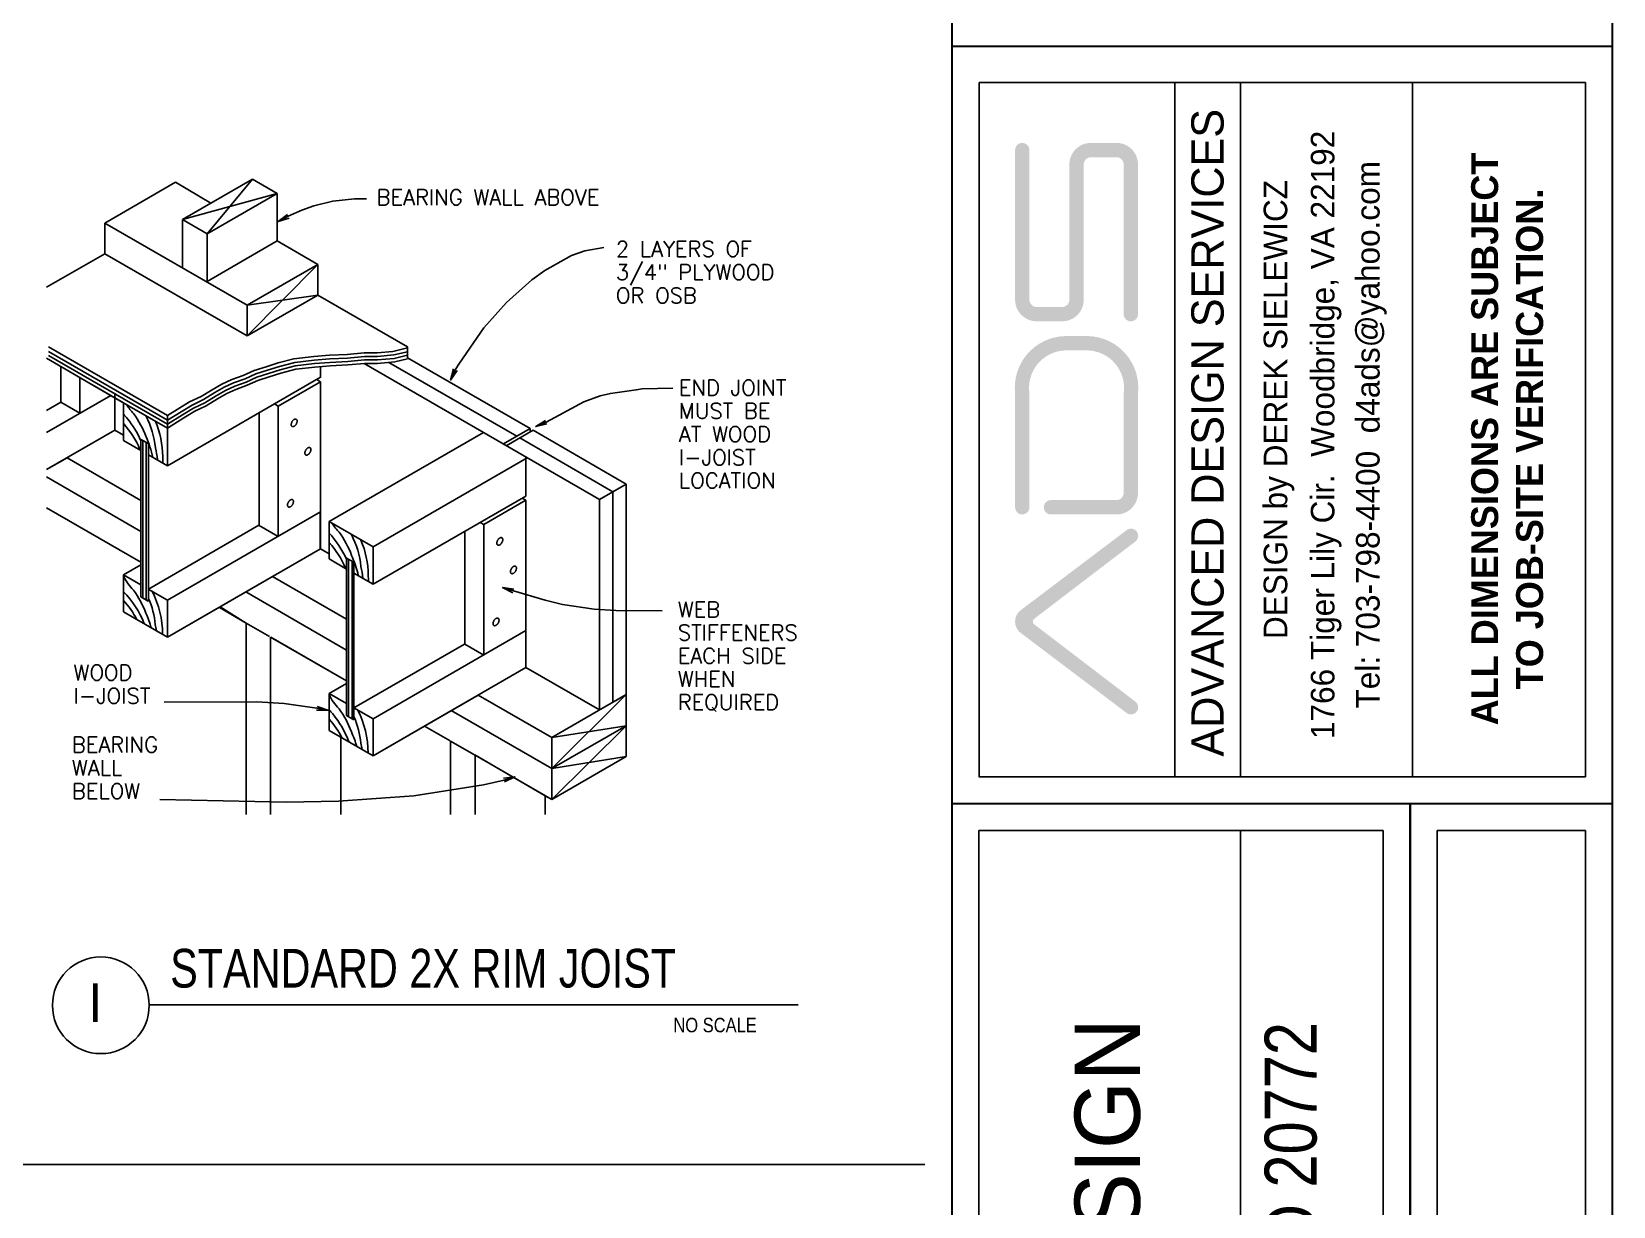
# Model space of a CAD drawing. Header units: inches. Extents: x -1842 to 12195, y -2228 to 2193.
# Drawn here: x 10698.5 to 11066.5, y 930.6 to 1203.9 of the extents above; entities that cross this region are included whole.
import ezdxf
from ezdxf.enums import TextEntityAlignment as Align

# ---------------------------------------------------------------- set-up
doc = ezdxf.new("R2010")
doc.units = ezdxf.units.IN
doc.header["$LTSCALE"] = 6
doc.header["$MEASUREMENT"] = 0
for name, color, linetype in [('N', 3, 'Continuous'), ('R-AGSHEAVY', 1, 'Continuous'), ('R-AGSMEDIUM', 2, 'Continuous'), ('R-AGSPATT', 4, 'Continuous'), ('R-AGSTEXT', 6, 'Continuous'), ('SEC', 7, 'Continuous'), ('TITLE', 7, 'Continuous'), ('Title Block', 7, 'Continuous')]:
    doc.layers.add(name, color=color, linetype=linetype)
doc.styles.add('AGSROMANS', font='romans')
doc.styles.add('BOLD', font='')
doc.styles.add('HS-DESIGN-PLAN', font='GOTHIC.TTF', dxfattribs={"height": 0.09375})
doc.styles.add('HS-DESIGN-TTLB', font='GOTHIC.TTF')
doc.styles.add('NOTES', font='TXT', dxfattribs={"width": 0.75, "height": 5})
doc.styles.get('BOLD').set_extended_font_data('Futura Lt BT')

# ---------------------------------------------------------------- blocks, each defined once
blk = doc.blocks.new('AGSARROW')
for points in [[(-1, 0.17), (0, 0), (-1, -0.17)], [(0, 0), (-1, 0)]]:
    blk.add_lwpolyline(points)

msp = doc.modelspace()

# ---------------------------------------------------------------- hatches: boundary and pattern name
at = {"layer": 'Title Block'}
h = msp.add_hatch(color=256, dxfattribs=at)
h.paths.add_polyline_path([(10955.2120234, 1085.2007088, 0.1912949762), (10955.8800035, 1086.2357146), (10955.8800035, 1086.8827609, 0.1065363828), (10955.6014096, 1087.5283805, 0.1989123674), (10954.5182183, 1088.2051502), (10953.967543, 1088.2051502, 0.1139636446), (10953.2737379, 1087.9177667), (10928.6939646, 1069.3396385, 0.5149988252), (10928.6939646, 1063.9055228), (10953.2737379, 1045.3273946, 0.1139636446), (10953.967543, 1045.0400111), (10954.5182183, 1045.0400111, 0.1989123674), (10955.6014096, 1045.7167808, 0.1065363829), (10955.8800035, 1046.3624004), (10955.8800035, 1047.0094467, 0.1912949762), (10955.2120234, 1048.0444525), (10931.7975955, 1065.9289213, -0.5343557179), (10931.7975955, 1067.31624)])
h.paths.add_polyline_path([(10950.8736529, 1091.5427173, 0.4142135624), (10955.8800035, 1096.5490679), (10955.8800035, 1119.6888045, 0.440849221), (10944.1985187, 1133.0390729), (10938.9761678, 1133.0390729, 0.440849221), (10927.294683, 1119.6888045), (10927.294683, 1093.2115008, 0.4142135624), (10928.9634665, 1091.5427173, 0.4142135624), (10930.6322501, 1093.2115008), (10930.6322501, 1119.6888045, -0.4500136067), (10938.9761678, 1129.7015058), (10944.1985187, 1129.7015058, -0.4500136067), (10952.5424364, 1119.6888045), (10952.5424364, 1096.5490679, -0.4142135624), (10950.8736529, 1094.8802844), (10935.6386007, 1094.8802844, 0.4142135624), (10933.9698172, 1093.2115008, 0.4142135624), (10935.6386007, 1091.5427173)])
h.paths.add_polyline_path([(10939.9185597, 1141.480773, -0.4142135624), (10938.2497762, 1139.8119895), (10932.3010336, 1139.8119895, -0.4142135624), (10930.6322501, 1141.480773), (10930.6322501, 1176.3019944, 0.4142135624), (10928.9634665, 1177.9707779, 0.4142135624), (10927.294683, 1176.3019944), (10927.294683, 1141.480773, 0.4142135624), (10932.3010336, 1136.4744224), (10938.2497762, 1136.4744224, 0.4142135624), (10943.2561268, 1141.480773), (10943.2561268, 1172.9644273, -0.4142135624), (10944.9249104, 1174.6332108), (10950.8736529, 1174.6332108, -0.4142135624), (10952.5424364, 1172.9644273), (10952.5424364, 1138.1432059, 0.4142135624), (10954.21122, 1136.4744224, 0.4142135624), (10955.8800035, 1138.1432059), (10955.8800035, 1172.9644273, 0.4142135624), (10950.8736529, 1177.9707779), (10944.9249104, 1177.9707779, 0.4142135624), (10939.9185597, 1172.9644273)])
h = msp.add_hatch(color=256, dxfattribs=at)
h.paths.add_polyline_path([(10955.2120234, 1085.2007088, 0.1912949762), (10955.8800035, 1086.2357146), (10955.8800035, 1086.8827609, 0.1065363828), (10955.6014096, 1087.5283805, 0.1989123674), (10954.5182183, 1088.2051502), (10953.967543, 1088.2051502, 0.1139636446), (10953.2737379, 1087.9177667), (10928.6939646, 1069.3396385, 0.5149988252), (10928.6939646, 1063.9055228), (10953.2737379, 1045.3273946, 0.1139636446), (10953.967543, 1045.0400111), (10954.5182183, 1045.0400111, 0.1989123674), (10955.6014096, 1045.7167808, 0.1065363829), (10955.8800035, 1046.3624004), (10955.8800035, 1047.0094467, 0.1912949762), (10955.2120234, 1048.0444525), (10931.7975955, 1065.9289213, -0.5343557179), (10931.7975955, 1067.31624)])
h.paths.add_polyline_path([(10950.8736529, 1091.5427173, 0.4142135624), (10955.8800035, 1096.5490679), (10955.8800035, 1119.6888045, 0.440849221), (10944.1985187, 1133.0390729), (10938.9761678, 1133.0390729, 0.440849221), (10927.294683, 1119.6888045), (10927.294683, 1093.2115008, 0.4142135624), (10928.9634665, 1091.5427173, 0.4142135624), (10930.6322501, 1093.2115008), (10930.6322501, 1119.6888045, -0.4500136067), (10938.9761678, 1129.7015058), (10944.1985187, 1129.7015058, -0.4500136067), (10952.5424364, 1119.6888045), (10952.5424364, 1096.5490679, -0.4142135624), (10950.8736529, 1094.8802844), (10935.6386007, 1094.8802844, 0.4142135624), (10933.9698172, 1093.2115008, 0.4142135624), (10935.6386007, 1091.5427173)])
h.paths.add_polyline_path([(10939.9185597, 1141.480773, -0.4142135624), (10938.2497762, 1139.8119895), (10932.3010336, 1139.8119895, -0.4142135624), (10930.6322501, 1141.480773), (10930.6322501, 1176.3019944, 0.4142135624), (10928.9634665, 1177.9707779, 0.4142135624), (10927.294683, 1176.3019944), (10927.294683, 1141.480773, 0.4142135624), (10932.3010336, 1136.4744224), (10938.2497762, 1136.4744224, 0.4142135624), (10943.2561268, 1141.480773), (10943.2561268, 1172.9644273, -0.4142135624), (10944.9249104, 1174.6332108), (10950.8736529, 1174.6332108, -0.4142135624), (10952.5424364, 1172.9644273), (10952.5424364, 1138.1432059, 0.4142135624), (10954.21122, 1136.4744224, 0.4142135624), (10955.8800035, 1138.1432059), (10955.8800035, 1172.9644273, 0.4142135624), (10950.8736529, 1177.9707779), (10944.9249104, 1177.9707779, 0.4142135624), (10939.9185597, 1172.9644273)])

# ---------------------------------------------------------------- linework, layer by layer
msp.add_lwpolyline([(9411.2171747, 1494.6223555, 0.5, 0.5, 0), (10906.2764094, 1494.6223555, 0, 0, 0), (10906.2764094, 368.173134, 0.5, 0.5, 0), (9411.2171747, 368.173134, 0.5, 0.5, 0)], format="xyseb")
at = {"layer": 'R-AGSHEAVY'}
for p, q in [((10715.532632, 1159.3229157), (10731.9627269, 1168.8212356)), ((10731.9627269, 1168.8212356), (10740.2093303, 1163.9721487)), ((10749.8654296, 1169.5470209), (10755.6296371, 1166.2336535)), ((10755.6296371, 1166.2336535), (10755.6296371, 1155.1680581)), ((10715.532632, 1152.2018054), (10715.532632, 1159.3229157)), ((10701.9741221, 1144.3759471), (10715.532632, 1152.2018054)), ((10755.6296371, 1155.1680581), (10765.0964012, 1149.6878536)), ((10765.0964012, 1149.6878536), (10765.0964012, 1142.5667433)), ((10765.0964012, 1142.5667433), (10785.9127635, 1130.5229157)), ((10785.9127635, 1130.5229157), (10785.9127635, 1127.9984453)), ((10785.9127635, 1127.9984453), (10814.4497978, 1111.5367944)), ((10730.0798928, 1102.8799646), (10765.6749256, 1123.4438799)), ((10712.5032675, 1121.7819369), (10719.8978621, 1117.5008558)), ((10719.8978621, 1117.5008558), (10719.8978621, 1108.7809142)), ((10719.8978621, 1108.7809142), (10723.9370147, 1106.4352605)), ((10803.6050936, 1110.6216739), (10767.7155392, 1089.9104979)), ((10815.1545458, 1111.126568), (10836.8334355, 1098.6199208)), ((10706.7706159, 1104.7312429), (10701.9741221, 1101.9753627)), ((10723.9370147, 1106.4352605), (10723.9370147, 1075.1528646)), ((10725.6620695, 1105.4465096), (10730.0798928, 1102.8799646)), ((10836.8334355, 1098.6199208), (10836.8334355, 1035.2451947)), ((10723.9370147, 1080.4226966), (10701.9741221, 1093.0976418)), ((10813.5031214, 1095.8219661), (10777.9291258, 1075.2896067)), ((10767.7155392, 1089.9104979), (10767.7155392, 1081.1800377)), ((10723.9370147, 1079.8231348), (10719.8978621, 1077.4879997)), ((10767.7155392, 1081.1800377), (10771.7546919, 1078.8343839)), ((10771.7546919, 1078.8343839), (10771.7546919, 1047.5414694)), ((10719.8978621, 1077.4879997), (10719.8978621, 1068.8732444)), ((10730.0798928, 1063.0038507), (10754.5672558, 1077.1198478)), ((10777.9291258, 1075.2896067), (10773.4797467, 1077.845633)), ((10719.8978621, 1068.8732444), (10730.0798928, 1063.0038507)), ((10742.3340929, 1070.0618492), (10748.4243778, 1066.2856622)), ((10748.4243778, 1066.2856622), (10748.4243778, 1021.7603153)), ((10754.1149548, 1063.0038507), (10771.7546919, 1052.8113014)), ((10771.7546919, 1052.2222583), (10767.7155392, 1049.8871231)), ((10767.7155392, 1049.8871231), (10767.7155392, 1041.2723678)), ((10777.9291258, 1035.3819369), (10802.3954516, 1049.5189712)), ((10767.7155392, 1041.2723678), (10777.9291258, 1035.3819369)), ((10819.4987386, 1025.2419807), (10801.6801849, 1035.5291977)), ((10801.6801849, 1035.5291977), (10801.6801849, 1021.7603153)), ((10836.8334355, 1035.2451947), (10819.4987386, 1025.2419807))]:
    msp.add_line(p, q, dxfattribs=at)
for points in [[(10733.5931141, 1148.8568821), (10733.5931141, 1160.1538872), (10749.8654296, 1169.5470209)], [(10785.9127635, 1127.7670355), (10782.967548, 1127.0412502), (10779.0020257, 1126.6836169), (10775.9831798, 1126.6730983), (10772.0807693, 1126.315465), (10767.946949, 1126.1156111), (10764.3811345, 1125.8421268), (10759.9633113, 1125.3372327), (10756.5132017, 1124.4221122), (10753.7888774, 1123.5280289), (10751.1487021, 1122.7286133), (10748.6768248, 1121.5926016), (10746.0050936, 1120.6143693), (10743.880331, 1119.6676929), (10741.7766057, 1118.4475322), (10739.1048745, 1116.8066264), (10736.4541806, 1115.5443912), (10733.9402288, 1113.9981531), (10730.0798928, 1111.6314621)]]:
    msp.add_lwpolyline(points, dxfattribs=at)
at = {"layer": 'R-AGSMEDIUM'}
for p, q in [((10731.9627269, 1168.8212356), (10715.532632, 1159.3229157)), ((10740.2093303, 1163.9721487), (10731.9627269, 1168.8212356)), ((10733.5931141, 1160.1538872), (10749.8654296, 1169.5470209)), ((10739.3468029, 1156.8405198), (10749.8654296, 1169.5470209)), ((10755.6296371, 1166.2336535), (10749.8654296, 1169.5470209)), ((10755.6296371, 1166.2336535), (10733.5931141, 1160.1538872)), ((10739.3468029, 1156.8405198), (10755.6296371, 1166.2336535)), ((10755.6296371, 1166.2336535), (10755.6296371, 1155.1680581)), ((10748.6663062, 1140.2000523), (10715.532632, 1159.3229157)), ((10715.532632, 1159.3229157), (10715.532632, 1152.2018054)), ((10739.3468029, 1156.8405198), (10733.5931141, 1160.1538872)), ((10733.5931141, 1160.1538872), (10733.5931141, 1148.8568821)), ((10739.3468029, 1156.8405198), (10739.3468029, 1145.7538872)), ((10701.9741221, 1144.3759471), (10715.532632, 1152.2018054)), ((10748.6663062, 1133.0684234), (10715.532632, 1152.2018054)), ((10739.3468029, 1145.7538872), (10755.6296371, 1155.1680581)), ((10765.0964012, 1149.6878536), (10755.6296371, 1155.1680581)), ((10765.0964012, 1149.6878536), (10748.6663062, 1133.0684234)), ((10748.6663062, 1140.2000523), (10765.0964012, 1149.6878536)), ((10765.0964012, 1149.6878536), (10765.0964012, 1142.5667433)), ((10748.6663062, 1133.0684234), (10765.0964012, 1142.5667433)), ((10748.6663062, 1140.2000523), (10765.0964012, 1142.5667433)), ((10785.9127635, 1130.5229157), (10765.0964012, 1142.5667433)), ((10748.6663062, 1140.2000523), (10748.6663062, 1133.0684234)), ((10730.0798928, 1114.5451217), (10702.4264231, 1130.5018784)), ((10785.9127635, 1130.5229157), (10785.9127635, 1127.9984453)), ((10717.0157583, 1119.1733174), (10701.9741221, 1127.8617031)), ((10730.0798928, 1113.4617031), (10702.4264231, 1129.4394971)), ((10730.0798928, 1112.5150267), (10702.4264231, 1128.4928207)), ((10765.6749256, 1126.0314621), (10765.6749256, 1123.4228426)), ((10830.6064085, 1095.0330691), (10775.8359191, 1126.6520611)), ((10811.3468029, 1109.7381093), (10781.5685706, 1126.9150267)), ((10814.4497978, 1111.5367944), (10785.9127635, 1127.9984453)), ((10705.2874895, 1125.9052386), (10705.2874895, 1117.6481166)), ((10709.7158314, 1123.412324), (10709.7158314, 1115.0920903)), ((10730.0798928, 1102.8799646), (10765.6749256, 1123.4438799)), ((10755.8505283, 1116.7540333), (10765.6749256, 1122.4235731)), ((10765.6749256, 1122.4235731), (10764.8229169, 1122.9179486)), ((10765.6749256, 1124.9270063), (10765.6749256, 1123.412324)), ((10765.6749256, 1122.4235731), (10765.6749256, 1092.1299281)), ((10701.9741221, 1110.5795994), (10716.9316093, 1119.215392)), ((10730.0798928, 1111.6314621), (10717.0157583, 1119.1733174)), ((10717.8362112, 1119.7623605), (10717.8362112, 1111.1476052)), ((10701.9741221, 1115.7126893), (10705.2980082, 1117.6270793)), ((10709.7158314, 1115.0920903), (10705.2874895, 1117.6481166)), ((10719.8978621, 1117.5008558), (10719.8978621, 1108.7809142)), ((10751.4221864, 1115.1446834), (10751.4221864, 1088.9638215)), ((10755.8505283, 1116.7540333), (10754.9985195, 1117.2484088)), ((10755.8505283, 1116.7540333), (10755.8505283, 1086.4077952)), ((10730.0798928, 1114.5451217), (10730.0798928, 1102.8799646)), ((10808.243808, 1107.9499427), (10814.4497978, 1111.5367944)), ((10814.4497978, 1111.5367944), (10814.4497978, 1110.7163416)), ((10701.9741221, 1101.9753627), (10717.8467299, 1111.1370866)), ((10719.8873434, 1109.9695191), (10717.8467299, 1111.1370866)), ((10723.9370147, 1106.4352605), (10719.8978621, 1108.7809142)), ((10725.6515509, 1108.0235731), (10723.9159775, 1109.012324)), ((10725.6620695, 1108.0130545), (10723.9370147, 1109.012324)), ((10723.9370147, 1109.012324), (10723.9370147, 1106.4352605)), ((10724.3893157, 1072.0919442), (10724.3893157, 1108.7493584)), ((10725.1887313, 1071.6396432), (10725.1887313, 1108.2760202)), ((10725.6620695, 1108.0130545), (10725.6620695, 1071.3661589)), ((10767.7155392, 1089.9104979), (10803.6050936, 1110.6216739)), ((10808.9380374, 1107.5397163), (10815.1545458, 1111.126568)), ((10833.719922, 1096.8212356), (10812.0410323, 1109.3278828)), ((10836.8334355, 1098.6199208), (10815.1545458, 1111.126568)), ((10723.9370147, 1094.8016593), (10706.7706159, 1104.7312429)), ((10723.9370147, 1106.4352605), (10723.9370147, 1079.8862466)), ((10730.0798928, 1102.8799646), (10725.6620695, 1105.4465096)), ((10777.9291258, 1084.0095483), (10813.8081616, 1104.7312429)), ((10813.5031214, 1104.9100596), (10813.5031214, 1095.8219661)), ((10723.9370147, 1087.5753627), (10701.9741221, 1100.2713452)), ((10830.6064085, 1095.0330691), (10836.8334355, 1098.6199208)), ((10833.719922, 1096.8212356), (10833.719922, 1047.8465096)), ((10836.8334355, 1098.6199208), (10836.8334355, 1049.6451947)), ((10723.9370147, 1080.4226966), (10701.9741221, 1093.0976418)), ((10777.9291258, 1075.2896067), (10813.5031214, 1095.8219661)), ((10803.678724, 1089.1636754), (10813.5031214, 1094.8332152)), ((10813.5031214, 1094.8332152), (10812.6511126, 1095.3275906)), ((10813.5031214, 1094.8332152), (10813.5031214, 1064.5395702)), ((10830.6064085, 1095.0330691), (10830.6064085, 1046.058343)), ((10730.0798928, 1071.5975687), (10765.6749256, 1092.1299281)), ((10765.664407, 1092.1509654), (10765.664407, 1083.5467287)), ((10765.6749256, 1092.1299281), (10765.6749256, 1083.5362101)), ((10777.9291258, 1084.0095483), (10767.7155392, 1089.9104979)), ((10767.7155392, 1089.9104979), (10767.7155392, 1081.1800377)), ((10803.678724, 1089.1636754), (10802.8267153, 1089.6580508)), ((10803.678724, 1089.1636754), (10803.678724, 1058.8174372)), ((10725.6620695, 1074.1641136), (10751.3906305, 1089.0164146)), ((10755.8505283, 1086.4077952), (10751.4221864, 1088.9638215)), ((10799.2503822, 1087.5543255), (10799.2503822, 1061.3734635)), ((10742.2499439, 1070.0092561), (10765.6749256, 1083.5362101)), ((10767.7155392, 1082.3686425), (10765.6749256, 1083.5362101)), ((10777.9291258, 1084.0095483), (10777.9291258, 1075.2896067)), ((10719.8978621, 1077.4879997), (10723.9370147, 1079.8231348)), ((10723.9370147, 1079.8231348), (10723.9370147, 1072.3549099)), ((10771.7546919, 1078.8343839), (10767.7155392, 1081.1800377)), ((10773.4797467, 1080.4016593), (10771.7546919, 1081.3904102)), ((10771.7546919, 1081.3904102), (10771.7546919, 1052.2222583)), ((10772.2490673, 1044.4700304), (10772.2490673, 1081.1169259)), ((10773.0590016, 1044.0177294), (10773.0590016, 1080.6541063)), ((10773.4797467, 1080.4016593), (10773.4797467, 1043.7547638)), ((10719.8978621, 1077.4879997), (10719.8978621, 1068.8732444)), ((10723.9370147, 1075.1528646), (10719.8978621, 1077.4879997)), ((10771.7546919, 1067.2007828), (10754.5672558, 1077.1198478)), ((10777.9291258, 1075.2896067), (10773.4797467, 1077.845633)), ((10725.6515509, 1071.3871962), (10723.9159775, 1072.3759471)), ((10725.6620695, 1071.3661589), (10723.9370147, 1072.3549099)), ((10730.0798928, 1071.6080874), (10725.6515509, 1074.1641136)), ((10730.0798928, 1071.6080874), (10730.0798928, 1063.0038507)), ((10771.7546919, 1059.9744862), (10748.3086729, 1073.5119588)), ((10730.0798928, 1063.0038507), (10719.8873434, 1068.883763)), ((10730.0798928, 1063.0038507), (10719.8978621, 1068.8732444)), ((10730.0798928, 1063.0038507), (10742.1763135, 1069.9777002)), ((10742.2078694, 1069.8725139), (10742.1026831, 1069.9251071)), ((10748.4348964, 1066.2856622), (10742.2078694, 1069.8725139)), ((10748.4243778, 1066.2856622), (10748.4243778, 1021.7603153)), ((10753.8204333, 1063.1616301), (10748.4348964, 1066.2856622)), ((10777.9291258, 1043.9966922), (10813.5031214, 1064.5395702)), ((10813.5031214, 1064.5395702), (10813.5031214, 1055.9353335)), ((10754.1149548, 1063.0038507), (10754.1149548, 1021.7603153)), ((10771.7546919, 1052.8113014), (10754.1465107, 1062.9933321)), ((10773.4797467, 1046.5527185), (10799.2083077, 1061.3945008)), ((10803.678724, 1058.8174372), (10799.2503822, 1061.3734635)), ((10790.1096955, 1042.4294168), (10813.5031214, 1055.9353335)), ((10830.6064085, 1046.058343), (10813.5031214, 1055.9353335)), ((10767.7155392, 1049.8871231), (10771.7546919, 1052.2222583)), ((10767.7155392, 1049.8871231), (10767.7155392, 1041.2723678)), ((10771.7546919, 1047.5414694), (10767.7155392, 1049.8871231)), ((10771.7546919, 1052.2222583), (10771.7546919, 1044.7435147)), ((10819.4987386, 1039.6314621), (10802.3954516, 1049.5189712)), ((10819.4987386, 1039.6314621), (10836.8334355, 1049.6451947)), ((10819.4987386, 1032.4051655), (10836.8334355, 1049.6451947)), ((10834.3194837, 1048.2041429), (10836.8334355, 1049.6451947)), ((10836.8334355, 1049.6451947), (10836.8334355, 1035.2451947)), ((10777.9291258, 1043.9966922), (10773.4797467, 1046.5527185)), ((10819.4987386, 1032.4051655), (10796.12635, 1045.9005636)), ((10773.4797467, 1043.7547638), (10771.7546919, 1044.7435147)), ((10777.9291258, 1043.9966922), (10777.9291258, 1035.3819369)), ((10777.9291258, 1035.3819369), (10790.1096955, 1042.4294168)), ((10795.8949402, 1038.874121), (10789.9098416, 1042.3242305)), ((10819.4987386, 1032.4051655), (10836.8018796, 1042.3978609)), ((10819.4987386, 1039.6314621), (10836.8018796, 1042.3978609)), ((10819.4987386, 1025.2419807), (10836.8018796, 1042.3978609)), ((10777.9291258, 1035.3819369), (10767.7155392, 1041.2723678)), ((10770.4188263, 1039.7050925), (10770.4188263, 1021.7603153)), ((10801.5539614, 1035.602828), (10795.9475334, 1038.8320464)), ((10795.9790892, 1038.8215278), (10795.9790892, 1021.7603153)), ((10819.4987386, 1039.6314621), (10819.4987386, 1025.2419807)), ((10817.9840564, 1026.1045081), (10801.5855173, 1035.5817908)), ((10801.6801849, 1035.5291977), (10801.6801849, 1021.7603153)), ((10819.4987386, 1025.2419807), (10836.8334355, 1035.2451947)), ((10819.4987386, 1032.4051655), (10836.8334355, 1035.2451947)), ((10817.9840564, 1026.1255454), (10817.9840564, 1021.7603153)), ((10819.4987386, 1025.2419807), (10817.9840564, 1026.1045081))]:
    msp.add_line(p, q, dxfattribs=at)
for points in [[(10785.9127635, 1130.2915059), (10782.5573215, 1129.4815716), (10778.8863208, 1129.1449756), (10775.8885122, 1129.134457), (10771.9124713, 1128.7452678), (10767.778651, 1128.5769697), (10764.1392061, 1128.2824482), (10759.5004917, 1127.7459982), (10755.829491, 1126.7782846), (10753.0630922, 1125.8842013), (10750.2651375, 1125.0427112), (10747.740667, 1123.8751436), (10745.0689359, 1122.9074299), (10742.754838, 1121.8660859), (10740.5248891, 1120.5617762), (10737.9267883, 1118.9524263), (10735.2655757, 1117.7112283), (10730.0798928, 1114.5451217)], [(10785.9127635, 1129.4079413), (10782.7571754, 1128.6506001), (10778.9389139, 1128.2929668), (10775.9305867, 1128.2824482), (10771.975583, 1127.9142963), (10767.8628, 1127.724961), (10764.2654296, 1127.4619953), (10759.7319015, 1126.9255454), (10756.1450498, 1125.9683503), (10753.4102069, 1125.0953043), (10750.6858825, 1124.2643328), (10748.1824494, 1123.1072838), (10745.5001995, 1122.1290516), (10743.2807693, 1121.129782), (10741.1139322, 1119.8780654), (10738.4632383, 1118.2581969), (10735.8335816, 1116.9959617), (10733.256518, 1115.4076491), (10730.0798928, 1113.4617031)], [(10785.9127635, 1128.5664511), (10782.8728803, 1127.8196286), (10778.9704698, 1127.4725139), (10775.9726612, 1127.4725139), (10772.0386948, 1127.0833248), (10767.8943559, 1126.9150267), (10764.3285414, 1126.6205052), (10759.8370878, 1126.0945738), (10756.3449037, 1125.1689347), (10753.6205794, 1124.2958887), (10750.9278109, 1123.4859544), (10748.445415, 1122.3499427), (10745.7526466, 1121.3717104), (10743.5858095, 1120.3934781), (10741.4505283, 1119.1522802), (10738.7998343, 1117.5008558), (10736.159659, 1116.2701765), (10733.6036327, 1114.7029011), (10730.0798928, 1112.5150267)], [(10785.9127635, 1127.7670355), (10782.967548, 1127.0412502), (10779.0020257, 1126.6836169), (10775.9831798, 1126.6730983), (10772.0807693, 1126.315465), (10767.946949, 1126.1156111), (10764.3811345, 1125.8421268), (10759.9633113, 1125.3372327), (10756.5132017, 1124.4221122), (10753.7888774, 1123.5280289), (10751.1487021, 1122.7286133), (10748.6768248, 1121.5926016), (10746.0050936, 1120.6143693), (10743.880331, 1119.6676929), (10741.7766057, 1118.4475322), (10739.1048745, 1116.8066264), (10736.4541806, 1115.5443912), (10733.9402288, 1113.9981531), (10730.0798928, 1111.6314621)]]:
    msp.add_lwpolyline(points, dxfattribs=at)
for points in [[(10760.0732523, 1113.6979227, 0.083138309), (10759.9685403, 1113.7366963, 0.0727640424), (10759.8490754, 1113.741457, 0.0590330631), (10759.7194484, 1113.7120218, 0.0472863741), (10759.5846407, 1113.649522, 0.0388737623), (10759.4498331, 1113.5563594, 0.0333734699), (10759.3202061, 1113.4361142, 0.030108202), (10759.2007411, 1113.2934072, 0.0285930868), (10759.0960292, 1113.1337228, 0.0285930868), (10759.0100944, 1112.9631974, 0.030108202), (10758.946239, 1112.7883842, 0.0333734699), (10758.9069171, 1112.6160013, 0.0388737623), (10758.8936397, 1112.4526732, 0.0472863741), (10758.9069171, 1112.3046764, 0.0590330631), (10758.946239, 1112.1776986, 0.0727640424), (10759.0100944, 1112.0766192, 0.083138309), (10759.0960292, 1112.0053228, 0.083138309), (10759.2007411, 1111.9665493, 0.0727640424), (10759.3202061, 1111.9617886, 0.0590330631), (10759.4498331, 1111.9912237, 0.0472863741), (10759.5846407, 1112.0537235, 0.0388737623), (10759.7194484, 1112.1468861, 0.0333734699), (10759.8490754, 1112.2671314, 0.030108202), (10759.9685403, 1112.4098383, 0.0285930868), (10760.0732523, 1112.5695228, 0.0285930868), (10760.1591871, 1112.7400482, 0.030108202), (10760.2230424, 1112.9148614, 0.0333734699), (10760.2623644, 1113.0872443, 0.0388737623), (10760.2756418, 1113.2505724, 0.0472863741), (10760.2623644, 1113.3985691, 0.0590330631), (10760.2230424, 1113.525547, 0.0727640424), (10760.1591871, 1113.6266263, 0.083138309)], [(10763.2603962, 1107.0817065, 0.083138309), (10763.1556842, 1107.1204801, 0.0727640424), (10763.0362193, 1107.1252408, 0.0590330631), (10762.9065923, 1107.0958056, 0.0472863741), (10762.7717846, 1107.0333058, 0.0388737623), (10762.636977, 1106.9401432, 0.0333734699), (10762.50735, 1106.8198979, 0.030108202), (10762.387885, 1106.677191, 0.0285930868), (10762.2831731, 1106.5175066, 0.0285930868), (10762.1972383, 1106.3469811, 0.030108202), (10762.1333829, 1106.172168, 0.0333734699), (10762.094061, 1105.9997851, 0.0388737623), (10762.0807836, 1105.8364569, 0.0472863741), (10762.094061, 1105.6884602, 0.0590330631), (10762.1333829, 1105.5614823, 0.0727640424), (10762.1972383, 1105.460403, 0.083138309), (10762.2831731, 1105.3891066, 0.083138309), (10762.387885, 1105.350333, 0.0727640424), (10762.50735, 1105.3455724, 0.0590330631), (10762.636977, 1105.3750075, 0.0472863741), (10762.7717846, 1105.4375073, 0.0388737623), (10762.9065923, 1105.5306699, 0.0333734699), (10763.0362193, 1105.6509152, 0.030108202), (10763.1556842, 1105.7936221, 0.0285930868), (10763.2603962, 1105.9533066, 0.0285930868), (10763.346331, 1106.123832, 0.030108202), (10763.4101863, 1106.2986451, 0.0333734699), (10763.4495083, 1106.4710281, 0.0388737623), (10763.4627857, 1106.6343562, 0.0472863741), (10763.4495083, 1106.7823529, 0.0590330631), (10763.4101863, 1106.9093308, 0.0727640424), (10763.346331, 1107.0104101, 0.083138309)], [(10759.2107249, 1094.9852858, 0.083138309), (10759.106013, 1095.0240593, 0.0727640424), (10758.986548, 1095.02882, 0.0590330631), (10758.856921, 1094.9993849, 0.0472863741), (10758.7221134, 1094.9368851, 0.0388737623), (10758.5873057, 1094.8437224, 0.0333734699), (10758.4576787, 1094.7234772, 0.030108202), (10758.3382138, 1094.5807703, 0.0285930868), (10758.2335018, 1094.4210858, 0.0285930868), (10758.147567, 1094.2505604, 0.030108202), (10758.0837117, 1094.0757472, 0.0333734699), (10758.0443897, 1093.9033643, 0.0388737623), (10758.0311123, 1093.7400362, 0.0472863741), (10758.0443897, 1093.5920395, 0.0590330631), (10758.0837117, 1093.4650616, 0.0727640424), (10758.147567, 1093.3639823, 0.083138309), (10758.2335018, 1093.2926859, 0.083138309), (10758.3382138, 1093.2539123, 0.0727640424), (10758.4576787, 1093.2491516, 0.0590330631), (10758.5873057, 1093.2785868, 0.0472863741), (10758.7221134, 1093.3410866, 0.0388737623), (10758.856921, 1093.4342492, 0.0333734699), (10758.986548, 1093.5544944, 0.030108202), (10759.106013, 1093.6972014, 0.0285930868), (10759.2107249, 1093.8568858, 0.0285930868), (10759.2966597, 1094.0274112, 0.030108202), (10759.3605151, 1094.2022244, 0.0333734699), (10759.399837, 1094.3746073, 0.0388737623), (10759.4131144, 1094.5379354, 0.0472863741), (10759.399837, 1094.6859322, 0.0590330631), (10759.3605151, 1094.81291, 0.0727640424), (10759.2966597, 1094.9139894, 0.083138309)], [(10807.901448, 1086.1075648, 0.083138309), (10807.7967361, 1086.1463384, 0.0727640424), (10807.6772712, 1086.1510991, 0.0590330631), (10807.5476441, 1086.1216639, 0.0472863741), (10807.4128365, 1086.0591641, 0.0388737623), (10807.2780289, 1085.9660015, 0.0333734699), (10807.1484019, 1085.8457562, 0.030108202), (10807.0289369, 1085.7030493, 0.0285930868), (10806.924225, 1085.5433648, 0.0285930868), (10806.8382902, 1085.3728394, 0.030108202), (10806.7744348, 1085.1980263, 0.0333734699), (10806.7351129, 1085.0256434, 0.0388737623), (10806.7218355, 1084.8623152, 0.0472863741), (10806.7351129, 1084.7143185, 0.0590330631), (10806.7744348, 1084.5873406, 0.0727640424), (10806.8382902, 1084.4862613, 0.083138309), (10806.924225, 1084.4149649, 0.083138309), (10807.0289369, 1084.3761913, 0.0727640424), (10807.1484019, 1084.3714307, 0.0590330631), (10807.2780289, 1084.4008658, 0.0472863741), (10807.4128365, 1084.4633656, 0.0388737623), (10807.5476441, 1084.5565282, 0.0333734699), (10807.6772712, 1084.6767735, 0.030108202), (10807.7967361, 1084.8194804, 0.0285930868), (10807.901448, 1084.9791649, 0.0285930868), (10807.9873829, 1085.1496903, 0.030108202), (10808.0512382, 1085.3245034, 0.0333734699), (10808.0905601, 1085.4968864, 0.0388737623), (10808.1038375, 1085.6602145, 0.0472863741), (10808.0905601, 1085.8082112, 0.0590330631), (10808.0512382, 1085.9351891, 0.0727640424), (10807.9873829, 1086.0362684, 0.083138309)], [(10811.0885919, 1079.4913486, 0.083138309), (10810.98388, 1079.5301222, 0.0727640424), (10810.8644151, 1079.5348828, 0.0590330631), (10810.734788, 1079.5054477, 0.0472863741), (10810.5999804, 1079.4429479, 0.0388737623), (10810.4651728, 1079.3497853, 0.0333734699), (10810.3355458, 1079.22954, 0.030108202), (10810.2160808, 1079.0868331, 0.0285930868), (10810.1113689, 1078.9271486, 0.0285930868), (10810.0254341, 1078.7566232, 0.030108202), (10809.9615787, 1078.5818101, 0.0333734699), (10809.9222568, 1078.4094271, 0.0388737623), (10809.9089794, 1078.246099, 0.0472863741), (10809.9222568, 1078.0981023, 0.0590330631), (10809.9615787, 1077.9711244, 0.0727640424), (10810.0254341, 1077.8700451, 0.083138309), (10810.1113689, 1077.7987487, 0.083138309), (10810.2160808, 1077.7599751, 0.0727640424), (10810.3355458, 1077.7552144, 0.0590330631), (10810.4651728, 1077.7846496, 0.0472863741), (10810.5999804, 1077.8471494, 0.0388737623), (10810.734788, 1077.940312, 0.0333734699), (10810.8644151, 1078.0605573, 0.030108202), (10810.98388, 1078.2032642, 0.0285930868), (10811.0885919, 1078.3629487, 0.0285930868), (10811.1745268, 1078.5334741, 0.030108202), (10811.2383821, 1078.7082872, 0.0333734699), (10811.277704, 1078.8806701, 0.0388737623), (10811.2909814, 1079.0439983, 0.0472863741), (10811.277704, 1079.191995, 0.0590330631), (10811.2383821, 1079.3189729, 0.0727640424), (10811.1745268, 1079.4200522, 0.083138309)], [(10807.0389206, 1067.3949279, 0.083138309), (10806.9342087, 1067.4337014, 0.0727640424), (10806.8147438, 1067.4384621, 0.0590330631), (10806.6851167, 1067.4090269, 0.0472863741), (10806.5503091, 1067.3465271, 0.0388737623), (10806.4155015, 1067.2533645, 0.0333734699), (10806.2858745, 1067.1331193, 0.030108202), (10806.1664095, 1066.9904123, 0.0285930868), (10806.0616976, 1066.8307279, 0.0285930868), (10805.9757628, 1066.6602025, 0.030108202), (10805.9119074, 1066.4853893, 0.0333734699), (10805.8725855, 1066.3130064, 0.0388737623), (10805.8593081, 1066.1496783, 0.0472863741), (10805.8725855, 1066.0016816, 0.0590330631), (10805.9119074, 1065.8747037, 0.0727640424), (10805.9757628, 1065.7736243, 0.083138309), (10806.0616976, 1065.7023279, 0.083138309), (10806.1664095, 1065.6635544, 0.0727640424), (10806.2858745, 1065.6587937, 0.0590330631), (10806.4155015, 1065.6882288, 0.0472863741), (10806.5503091, 1065.7507286, 0.0388737623), (10806.6851167, 1065.8438913, 0.0333734699), (10806.8147438, 1065.9641365, 0.030108202), (10806.9342087, 1066.1068434, 0.0285930868), (10807.0389206, 1066.2665279, 0.0285930868), (10807.1248555, 1066.4370533, 0.030108202), (10807.1887108, 1066.6118665, 0.0333734699), (10807.2280327, 1066.7842494, 0.0388737623), (10807.2413101, 1066.9475775, 0.0472863741), (10807.2280327, 1067.0955742, 0.0590330631), (10807.1887108, 1067.2225521, 0.0727640424), (10807.1248555, 1067.3236315, 0.083138309)]]:
    msp.add_lwpolyline(points, format="xyb", close=True, dxfattribs=at)
at = {"layer": 'R-AGSPATT'}
for centre, radius, start, end in [((10730.251118, 1123.1657112), 11.4173814, 212.593105555, 225.381608333), ((10702.4801482, 1101.0150408), 24.2238005, 20.817786111, 35.374877778), ((10728.3060689, 1121.2185503), 10.5547714, 217.4004, 224.507327778), ((10704.0245209, 1098.2476199), 21.4147515, 23.175088889, 42.070061111), ((10728.3061012, 1121.2185118), 10.5547714, 224.507327778, 224.618758333), ((10703.5435574, 1099.6181086), 22.3342698, 24.004805556, 39.487813889), ((10708.1436152, 1105.3453714), 19.222092, 5.057675, 28.276827778), ((10707.4596866, 1104.7732872), 21.533868, 0.636113889, 22.954730556), ((10698.6975999, 1098.0566473), 28.8457823, 13.562766667, 23.641297222), ((10707.4312718, 1102.121696), 20.4595002, 6.191519444, 13.909461111), ((10677.9818636, 1102.0425605), 51.0967005, 1.732819444, 3.331936111), ((10778.0705093, 1095.5566531), 11.4173814, 212.593105555, 225.381608333), ((10751.3629486, 1072.0090505), 22.3342698, 24.107422222, 42.91975), ((10776.1254924, 1093.6094538), 10.5547714, 224.507327778, 224.618758333), ((10750.2995395, 1073.4059827), 24.2238005, 20.817786111, 35.374877778), ((10755.9630065, 1077.7363134), 19.222092, 5.057675, 28.276827778), ((10755.2790779, 1077.1642292), 21.533868, 0.636113889, 22.954730556), ((10751.8439122, 1070.6385619), 21.4147515, 23.175088889, 42.070061111), ((10746.5169911, 1070.4475893), 28.8457823, 15.50085, 23.641297222), ((10757.8722906, 1074.3211032), 16.8827386, 10.371766667, 13.131725), ((10755.2506631, 1074.5126379), 20.4595002, 6.191519444, 13.909461111), ((10730.2259808, 1082.0830976), 11.4173814, 205.210436111, 225.381608333), ((10725.8012548, 1074.4335025), 51.0967005, 1.732819444, 3.331936111), ((10704.6964278, 1058.4580738), 21.4147515, 20.947080555, 44.786636111), ((10703.9993837, 1057.1650064), 21.4147515, 27.687525, 42.070061111), ((10702.4550109, 1059.9324273), 24.2238005, 20.817786111, 35.374877778), ((10708.118478, 1064.2627579), 19.222092, 5.057675, 23.761022222), ((10707.4345494, 1063.6906737), 21.533868, 359.883547222, 27.630922222), ((10698.6724626, 1056.9740338), 28.8457823, 16.508955556, 23.641297222), ((10707.4061346, 1061.0390824), 20.4595002, 9.593902778, 13.909461111), ((10778.045372, 1054.4740396), 11.4173814, 205.210436111, 225.381608333), ((10776.1003229, 1052.5268788), 10.5547714, 217.4004, 224.507327778), ((10776.1003552, 1052.5268402), 10.5547714, 224.507327778, 224.618758333), ((10751.3378114, 1030.926437), 22.3342698, 20.171883333, 39.487813889), ((10750.2744022, 1032.3233692), 24.2238005, 20.817786111, 35.374877778), ((10755.2539407, 1036.0816157), 21.533868, 359.883547222, 27.630922222), ((10751.818775, 1029.5559484), 21.4147515, 27.687525, 42.070061111), ((10755.9378693, 1036.6536999), 19.222092, 5.057675, 23.761022222), ((10746.4918539, 1029.3649758), 28.8457823, 16.508955556, 23.641297222), ((10755.2255259, 1033.4300244), 20.4595002, 9.593902778, 13.909461111)]:
    msp.add_arc(centre, radius, start, end, dxfattribs=at)
at = {"layer": 'R-AGSTEXT'}
for points in [[(10776.4354808, 1164.9398624), (10773.5998956, 1164.940959), (10768.5753396, 1164.4365266), (10764.1543708, 1163.3316235), (10761.389161, 1162.3058888), (10758.214596, 1160.8948311)], [(10831.6582711, 1153.6744131), (10827.1843918, 1152.9024267), (10824.1133408, 1151.7823723), (10817.9151009, 1148.3212113), (10814.8573244, 1146.0831716), (10808.9979892, 1140.8498408), (10803.7116522, 1134.9503977), (10798.0344214, 1126.7608596), (10797.0650283, 1125.1924065)], [(10847.6352959, 1120.9194095), (10840.5470401, 1120.7724661), (10839.1594468, 1120.5197572), (10833.1484099, 1119.6797698), (10830.8033285, 1119.1088569), (10826.9746253, 1117.7061061), (10820.1903371, 1114.0860226), (10818.1911576, 1113.0130607)], [(10845.1949745, 1069.1467287), (10834.4255923, 1069.2330538), (10829.333164, 1069.5253415), (10822.0259361, 1070.6208948), (10818.0103169, 1071.5767335), (10810.5755745, 1073.7484795)], [(10729.3751448, 1047.8570282), (10750.8947833, 1047.9662834), (10757.2331433, 1047.5508193), (10764.8415912, 1046.450512)], [(10728.3444705, 1025.1999062), (10757.8161931, 1024.5849681), (10769.8713527, 1024.8331827), (10787.4165375, 1026.0974957), (10803.608066, 1028.6427436), (10808.4201399, 1029.7419992)]]:
    msp.add_lwpolyline(points, dxfattribs=at)
at = {"layer": 'SEC', "color": 7}
msp.add_circle((10714.6053804, 977.3508195), 11.25, dxfattribs=at)
at = {"layer": 'TITLE'}
msp.add_line((10725.9071566, 977.4228453), (10876.8118465, 977.4228453), dxfattribs=at)
at = {"layer": 'Title Block'}
for p, q in [((10912.6015344, 368.173124), (10912.6015344, 1494.6223455)), ((11066.2165344, 368.173124), (11066.2165344, 1494.6223455)), ((10912.6015344, 1200.4398455), (11066.2165344, 1200.4398455)), ((10912.6015344, 1200.4398455), (11066.2165344, 1200.4398455)), ((10912.6015344, 1200.4398455), (11066.2165344, 1200.4398455)), ((11066.2165344, 1200.4398455), (10912.6015344, 1200.4398455)), ((10918.9266594, 1192.0310955), (11059.9465344, 1192.0310955)), ((10918.9266594, 1192.0310955), (10918.9266594, 1030.5268462)), ((10918.9266594, 1192.0310955), (10918.9266594, 1030.5268462)), ((10964.4581317, 1030.5268462), (10964.4581317, 1192.0310955)), ((10964.4581317, 1030.5268462), (10964.4581317, 1192.0310955)), ((10979.7123635, 1030.5268462), (10979.7123635, 1192.0310955)), ((10979.7123635, 1030.5268462), (10979.7123635, 1192.0310955)), ((11019.7123635, 1030.5268462), (11019.7123635, 1192.0310955)), ((11019.7123635, 1030.5268462), (11019.7123635, 1192.0310955)), ((11059.9465344, 1192.0310955), (11059.9465344, 1030.5268462)), ((11059.9465344, 1030.5268462), (10918.8715344, 1030.5268462)), ((10912.6015344, 1024.2568462), (11066.2165344, 1024.2568462)), ((10912.6015344, 1024.2568462), (11066.2165344, 1024.2568462)), ((11066.2165344, 1024.2568462), (10912.6015344, 1024.2568462)), ((11019.1915344, 687.1946165), (11019.1915344, 1024.2568462)), ((10918.8715344, 693.4646165), (10918.8715344, 1017.9868462)), ((11012.9215344, 1017.9868462), (10918.8715344, 1017.9868462)), ((10979.6923826, 693.4646165), (10979.6923826, 1017.9868462)), ((11012.9215344, 693.4646165), (11012.9215344, 1017.9868462)), ((11059.9465344, 1017.9868462), (11025.4615344, 1017.9868462)), ((11025.4615344, 1017.9868462), (11025.4615344, 693.4646165)), ((11059.9465344, 1017.9868462), (11059.9465344, 693.4646165)), ((10906.2764094, 940.3475769), (9411.6171747, 940.3475769))]:
    msp.add_line(p, q, dxfattribs=at)
at = {"layer": 'Title Block', "const_width": 0.5}
for points in [[(10912.6015344, 368.173124), (10912.6015344, 1494.6223455)], [(11066.2165344, 368.173124), (11066.2165344, 1494.6223455)], [(10912.6015344, 1200.4398455), (11066.2165344, 1200.4398455)], [(10912.6015344, 1200.4398455), (11066.2165344, 1200.4398455)], [(10912.6015344, 1024.2568462), (11066.2165344, 1024.2568462)], [(10912.6015344, 1024.2568462), (11066.2165344, 1024.2568462)], [(11019.1915344, 687.1946165), (11019.1915344, 1024.2568462)]]:
    msp.add_lwpolyline(points, dxfattribs=at)

# ---------------------------------------------------------------- block references
at = {"layer": 'R-AGSTEXT'}
for p, xscale, yscale, zscale, rotation in [((10755.8820841, 1159.680549), 2.629656381232911, 2.629656381232911, 2.629656381232911, 207.5010287735542), ((10795.9685706, 1122.8022437), 2.629657347409945, 2.629657347409945, 2.629657347409945, 245.3572945503186), ((10815.7646261, 1111.999614), 2.629663262356937, 2.629663262356937, 2.629663262356937, 202.6679717762865), ((10808.07551, 1074.5638215), 2.629658758698353, 2.629658758698353, 2.629658758698353, 161.9373829908995), ((10767.4315363, 1045.9952313), 2.629657080662096, 2.629657080662096, 2.629657080662096, 350.0299636501935), ((10810.9470951, 1030.4697382), 2.629659070607242, 2.629659070607242, 2.629659070607242, 16.06589597242372)]:
    msp.add_blockref('AGSARROW', p, dxfattribs=dict(at, xscale=xscale, yscale=yscale, zscale=zscale, rotation=rotation))

# ---------------------------------------------------------------- texts
at = {"layer": 'N', "color": 7, "style": 'NOTES', "width": 0.85}
msp.add_text('NO SCALE', height=3.375, dxfattribs=at).set_placement((10847.8003714, 971.0694695))
at = {"layer": 'R-AGSTEXT', "style": 'AGSROMANS'}
for s, p in [('BEARING WALL ABOVE', (10778.7600973, 1167.1172181)), ('2 LAYERS OF ', (10834.4457072, 1155.0944277)), ('3/4" PLYWOOD', (10834.4457072, 1149.6944277)), ('OR OSB', (10834.4457072, 1144.2944277)), ('END JOINT', (10849.0868664, 1122.8232809)), ('MUST BE', (10849.0868664, 1117.4232809)), ('AT WOOD', (10849.0868664, 1112.0232809)), ('I-JOIST', (10849.0868664, 1106.6232809)), ('LOCATION', (10849.0868664, 1101.2232809)), ('WEB ', (10848.8239007, 1071.250454)), ('STIFFENERS ', (10848.8239007, 1065.850454)), ('EACH SIDE', (10848.8239007, 1060.450454)), ('WOOD ', (10708.245976, 1056.5348952)), ('WHEN ', (10848.8239007, 1055.050454)), ('I-JOIST', (10708.245976, 1051.1348952)), ('REQUIRED', (10848.8239007, 1049.650454)), ('BEARING', (10707.8778241, 1039.7787229)), ('WALL', (10707.8778241, 1034.3787229)), ('BELOW', (10707.8778241, 1028.9787229))]:
    msp.add_text(s, height=3.6, dxfattribs=at).set_placement(p, align=Align.TOP_LEFT)
at = {"layer": 'TITLE', "style": 'BOLD', "width": 0.8}
msp.add_text('STANDARD 2X RIM JOIST', height=9, dxfattribs=at).set_placement((10730.7437972, 990.474825), align=Align.TOP_LEFT)
at = {"layer": 'TITLE', "insert": (10711.6544844, 982.4814687), "char_height": 9, "attachment_point": 1, "style": 'BOLD'}
msp.add_mtext('I', dxfattribs=at)
at = {"layer": 'Title Block', "rotation": 90}
for s, insert, char_height, width, attachment_point, style in [('ADVANCED DESIGN SERVICES', (10972.0959093, 1110.5465389), 7.50975, 200.725788003, 5, 'HS-DESIGN-PLAN'), ('1766 Tiger Lily Cir.  Woodbridge, VA 22192', (10999.6622913, 1110.0499526), 5.48625, 248.576827248, 5, 'HS-DESIGN-PLAN'), ('1766 Tiger Lily Cir.  Woodbridge, VA 22192', (10999.6622913, 1110.0499526), 5.48625, 248.576827248, 5, 'HS-DESIGN-PLAN'), ('\\P{\\fCentury Gothic|b1|i0|c0|p34;\\H1.1429x;ALL DIMENSIONS ARE SUBJECT \\PTO JOB-SITE VERIFICATION.}', (11037.2248161, 1109.096174), 5.48625, 248.576827248, 5, 'HS-DESIGN-PLAN'), ('\\P{\\fCentury Gothic|b1|i0|c0|p34;\\H1.1429x;ALL DIMENSIONS ARE SUBJECT \\PTO JOB-SITE VERIFICATION.}', (11037.2248161, 1109.096174), 5.48625, 248.576827248, 5, 'HS-DESIGN-PLAN'), ('Tel: 703-798-4400  d4ads@yahoo.com', (11010.1702043, 1110.0729796), 5.48625, 248.576827248, 5, 'HS-DESIGN-PLAN'), ('Tel: 703-798-4400  d4ads@yahoo.com', (11010.1702043, 1110.0729796), 5.48625, 248.576827248, 5, 'HS-DESIGN-PLAN'), ('DESIGN by DEREK SIELEWICZ', (10988.6886485, 1115.9540474), 5.48625, 248.576827248, 5, 'HS-DESIGN-PLAN'), ('DESIGN by DEREK SIELEWICZ', (10988.6886485, 1115.9540474), 5.48625, 248.576827248, 5, 'HS-DESIGN-PLAN'), ('{\\H1.14632x;    NEW  ADDITION  DESIGN}', (10941.1487887, 707.1667828), 13.237439489, 488.490459411, 1, 'HS-DESIGN-TTLB'), ('\\pxb0.41667,a0.41667,t20;{\\fArial Narrow|b0|i0|c0|p34;7323 Westwind Rd.   Bowie, MD 20772}', (10985.3505414, 732.5981129), 12.085821891, 788.928518224, 1, 'HS-DESIGN-TTLB')]:
    msp.add_mtext(s, dxfattribs=dict(at, insert=insert, char_height=char_height, width=width, attachment_point=attachment_point, style=style))

doc.saveas('drawing.dxf')
